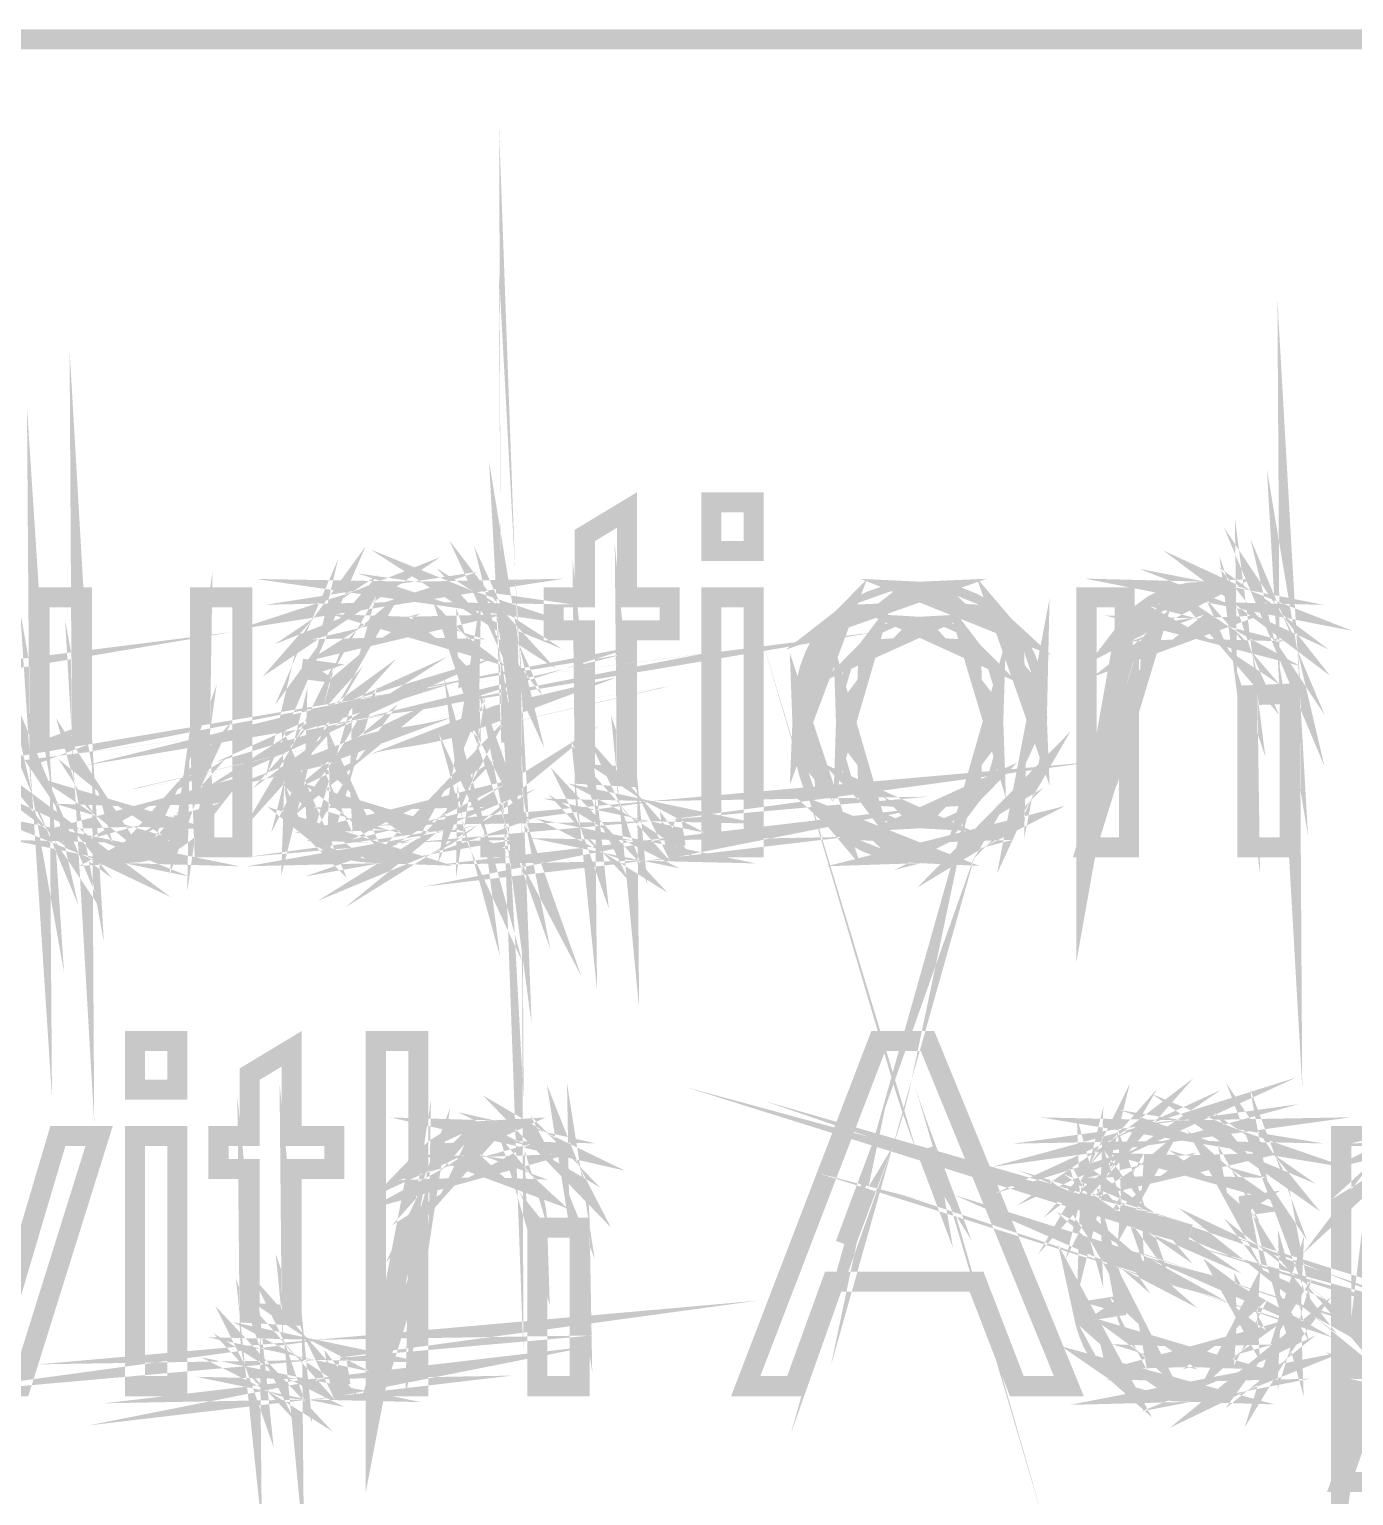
# Model space of a CAD drawing. Extents: x -4 to 1079, y -4 to 725.
# Drawn here: x 202.5 to 268.4, y 647.6 to 720.5 of the extents above; entities that cross this region are included whole.
import ezdxf

# ---------------------------------------------------------------- set-up
doc = ezdxf.new("R2010")
doc.units = 0
doc.layers.get('0').update_dxf_attribs({"linetype": 'CONTINUOUS'})

msp = doc.modelspace()

# ---------------------------------------------------------------- linework, layer by layer
at = {"color": 7, "const_width": 1}
for points in [[(0, 720.0452880859375), (478.98712158203125, 720.0452880859375), (478.98712158203125, 612.7885437011719), (0, 612.7885437011719), (0, 720.0452880859375)], [(226.3618736085482, 689.7972926604562), (226.38985687154064, 689.6255663114944), (226.41353501714957, 689.4184423307128), (226.43290804537503, 689.1759207181118), (226.44797595621716, 688.8980014736917), (226.45873874967575, 688.5846845974519), (226.46519642575095, 688.2359700893927), (226.46734898444265, 687.8518579495139), (226.3618736085482, 689.7972926604562)], [(265.08305604802445, 689.5277444776148), (265.1141485624605, 689.3423852569387), (265.1404576131371, 689.121150058067), (265.1619832000543, 688.8640388809999), (265.17872532321223, 688.5710517257377), (265.1906839826106, 688.2421885922798), (265.1978591782497, 687.8774494806266), (265.2002509101294, 687.4768343907781), (265.08305604802445, 689.5277444776148)], [(203.12213245313615, 682.5898086410016), (203.0879306872566, 682.7821038841291), (203.05899073151227, 683.0040566025643), (203.03531258590328, 683.255666796308), (203.01689625042965, 683.53693446536), (203.00374172509134, 683.8478596097201), (202.99584900988836, 684.1884422293883), (202.9932181048207, 684.5586823243648), (203.12213245313615, 682.5898086410016)], [(230.12382868211716, 683.4687701067887), (230.12382868211716, 690.6293761814013), (228.5768565023318, 690.6293761814013), (228.5768565023318, 692.2701042508706), (230.12382868211716, 692.2701042508706), (230.12382868211716, 695.3523291242309), (232.2216167137958, 696.6180336349644), (232.2216167137958, 692.2701042508706), (234.34284371789545, 692.2701042508706), (234.34284371789545, 690.6293761814013), (232.2216167137958, 690.6293761814013), (232.2216167137958, 683.3515752446838), (232.2216167137958, 683.3515752446838), (230.12382868211716, 683.4687701067887)], [(236.4171927771531, 694.5788430343382), (236.4171927771531, 697.0047766799107), (238.52670029504225, 697.0047766799107), (238.52670029504225, 694.5788430343382), (236.4171927771531, 694.5788430343382)], [(264.4267648202367, 691.0864361436106), (264.5549616489883, 690.8939017272955), (264.6716781647172, 690.6913220370855), (264.77691436742373, 690.4786970729805), (264.87067025710775, 690.2560268349812), (264.95294583376915, 690.0233113230872), (265.0237410974081, 689.7805505372984), (265.08305604802445, 689.5277444776148), (264.4267648202367, 691.0864361436106)], [(216.0370062571019, 688.7190999290906), (216.12478281708667, 689.0870678787816), (216.22738811472544, 689.4342277611187), (216.34482215001836, 689.7605795761028), (216.4770849229654, 690.0661233237337), (216.6241764335665, 690.3508590040111), (216.7860966818217, 690.6147866169352), (216.96284566773102, 690.857906162506), (216.0370062571019, 688.7190999290906)], [(216.96284566773102, 690.857906162506), (217.15872850867794, 691.0829681323852), (217.3780503220457, 691.2927230182341), (217.62081110783453, 691.4871708200532), (217.88701086604436, 691.6663115378423), (218.1766495966752, 691.8301451716011), (218.48972729972698, 691.9786717213301), (218.82624397519976, 692.111891187029), (216.96284566773102, 690.857906162506)], [(225.70558238076046, 691.2329297212418), (225.83377920951204, 691.0644322103176), (225.950495725241, 690.8837368668067), (226.05573192794748, 690.6908436907094), (226.14948781763147, 690.4857526820258), (226.23176339429293, 690.2684638407557), (226.30255865793185, 690.0389771668991), (226.3618736085482, 689.7972926604562), (225.70558238076046, 691.2329297212418)], [(230.38165737874806, 680.9783792870585), (230.31325384698889, 681.1741425414116), (230.2553739355003, 681.4232414166814), (230.20801764428234, 681.7256759128685), (230.1711849733351, 682.081446029973), (230.14487592265846, 682.4905517679944), (230.1290904922525, 682.9529931269329), (230.12382868211716, 683.4687701067887), (230.38165737874806, 680.9783792870585)], [(263.09074339224026, 687.3947979873046), (263.0857207552929, 687.7498505848453), (263.0706528444508, 688.0783549585209), (263.04553965971405, 688.380311108332), (263.01038120108257, 688.6557190342788), (262.96517746855636, 688.9045787363609), (262.9099284621355, 689.1268902145782), (262.84463418181986, 689.3226534689311), (263.09074339224026, 687.3947979873046)], [(210.62846337095834, 683.1699232084211), (210.72018628854462, 683.4247622402027), (210.7977979880406, 683.7104546132318), (210.86129846944644, 684.027000327509), (210.9106877327621, 684.3743993830344), (210.94596577798757, 684.7526517798078), (210.96713260512286, 685.1617575178293), (210.97418821416795, 685.6017165970989), (210.62846337095834, 683.1699232084211)], [(221.6506401519291, 692.5513719199225), (222.09382806923628, 692.5437183779077), (222.51262032137043, 692.5207577518626), (222.90701690833177, 692.4824900417874), (223.27701783012031, 692.4289152476823), (223.62262308673593, 692.3600333695471), (223.94383267817867, 692.275844407382), (224.24064660444856, 692.1763483611867), (221.6506401519291, 692.5513719199225)], [(224.24064660444856, 692.1763483611867), (224.51449990467344, 692.0652524153752), (224.766827617981, 691.9462637543602), (224.99762974437132, 691.8193823781424), (225.2069062838445, 691.6846082867219), (225.39465723640038, 691.5419414800982), (225.56088260203904, 691.3913819582715), (225.70558238076046, 691.2329297212418), (224.24064660444856, 692.1763483611867)], [(260.9460774157196, 692.5513719199225), (261.2638189959369, 692.5431204449377), (261.574146207327, 692.5183660199829), (261.8770590498901, 692.477108645058), (262.17255752362615, 692.4193483201636), (262.46064162853514, 692.345085045299), (262.7413113646171, 692.2543188204647), (263.01456673187204, 692.1470496456604), (260.9460774157196, 692.5513719199225)], [(263.01456673187204, 692.1470496456604), (263.27442840060075, 692.02638677233), (263.5149170411038, 691.8954394519168), (263.73603265338136, 691.7542076844209), (263.9377752374335, 691.6026914698423), (264.1201447932601, 691.4408908081812), (264.28314132086115, 691.2688056994373), (264.4267648202367, 691.0864361436106), (263.01456673187204, 692.1470496456604)], [(202.9932181048207, 684.5586823243648), (202.9932181048207, 692.2701042508706), (205.10272562270984, 692.2701042508706), (205.10272562270984, 685.367326872889), (205.10272562270984, 685.367326872889), (202.9932181048207, 684.5586823243648)], [(210.97418821416795, 685.6017165970989), (210.97418821416795, 692.2701042508706), (213.0836957320571, 692.2701042508706), (213.0836957320571, 679.8240098953247), (211.19685845216736, 679.8240098953247), (210.97418821416795, 685.6017165970989)], [(218.82624397519976, 692.111891187029), (219.1823728520861, 692.2284881161642), (219.55428715937828, 692.3271470562013), (219.94198689707648, 692.4078680071409), (220.34547206518073, 692.4706509689829), (220.76474266369084, 692.5154959417272), (221.19979869260703, 692.5424029253737), (221.6506401519291, 692.5513719199225), (218.82624397519976, 692.111891187029)], [(221.6506401519291, 692.5513719199225), (221.6506401519291, 692.5513719199225)], [(224.24064660444856, 692.1763483611867), (224.24064660444856, 692.1763483611867)], [(236.4171927771531, 692.2701042508706), (238.52670029504225, 692.2701042508706), (238.52670029504225, 679.8240098953247), (236.4171927771531, 679.8240098953247), (236.4171927771531, 692.2701042508706)], [(240.95263394061476, 686.0470570730977), (240.99185834344178, 686.9982488416517), (241.10953155192263, 687.8762536146868), (241.3056535660574, 688.6810713922034), (241.5802243858462, 689.4127021742016), (241.93324401128888, 690.071145960681), (242.36471244238547, 690.6564027516418), (242.87462967913598, 691.1684725470841), (240.95263394061476, 686.0470570730977)], [(242.87462967913598, 691.1684725470841), (243.3477142449393, 691.5353642174292), (243.8494995932988, 691.8458110154131), (244.37998572421466, 692.0998129410364), (244.9391726376869, 692.2973699942992), (245.52706033371538, 692.438482175201), (246.14364881230026, 692.5231494837421), (246.7889380734414, 692.5513719199225), (242.87462967913598, 691.1684725470841)], [(246.7889380734414, 692.5513719199225), (246.7889380734414, 692.5513719199225)], [(246.7889380734414, 692.5513719199225), (247.50310921271776, 692.5170505674491), (248.17901264191892, 692.4140865100283), (248.816648361045, 692.2424797476601), (249.4160163700961, 692.0022302803452), (249.97711666907202, 691.6933381080827), (250.4999492579729, 691.3158032308731), (250.98451413679868, 690.8696256487165), (246.7889380734414, 692.5513719199225)], [(255.086334310472, 679.8240098953247), (255.086334310472, 692.2701042508706), (256.98489107657224, 692.2701042508706), (256.98489107657224, 690.5004618330859), (256.98489107657224, 690.5004618330859), (255.086334310472, 679.8240098953247)], [(256.98489107657224, 690.5004618330859), (257.4015307700148, 691.0445808357163), (257.86791848655486, 691.504989222557), (258.3840542261926, 691.8816869936084), (258.94993798892796, 692.174674148871), (259.5655697747609, 692.383950688344), (260.2309495836915, 692.5095166120279), (260.9460774157196, 692.5513719199225), (256.98489107657224, 690.5004618330859)], [(262.84463418181986, 689.3226534689311), (262.7665441359479, 689.4998808012165), (262.6729078328579, 689.666584513231), (262.5637252725499, 689.8227646049749), (262.4389964550239, 689.9684210764482), (262.29872138027997, 690.1035539276509), (262.142900048318, 690.2281631585829), (261.97153245913796, 690.3422487692442), (262.84463418181986, 689.3226534689311)], [(260.9460774157196, 692.5513719199225), (260.9460774157196, 692.5513719199225)], [(219.14852984598838, 690.2836513381917), (218.9534841111995, 690.118263078711), (218.77350628725253, 689.9201080924785), (218.60859637414768, 689.6891863794939), (218.45875437188496, 689.425497939758), (218.32398028046424, 689.1290427732699), (218.20427409988562, 688.7998208800302), (218.09963583014905, 688.4378322600387), (219.14852984598838, 690.2836513381917)], [(218.82624397519976, 692.111891187029), (218.82624397519976, 692.111891187029)], [(224.346121980343, 688.2737594530918), (224.33392414775665, 688.6265399053467), (224.29733064999726, 688.9482278431651), (224.2363414870651, 689.2388232665477), (224.1509566589601, 689.4983261754946), (224.04117616568217, 689.7267365700052), (223.9070000072314, 689.9240544500799), (223.74842818360776, 690.0902798157185), (224.346121980343, 688.2737594530918)], [(223.99453739402816, 683.1875024377368), (224.08470568589263, 683.405628385165), (224.16100193285482, 683.6514984223973), (224.22342613491472, 683.9251125494341), (224.27197829207256, 684.2264707662755), (224.3066584043281, 684.5555730729212), (224.32746647168142, 684.9124194693713), (224.33440249413252, 685.297009955626), (223.99453739402816, 683.1875024377368)], [(250.4454177711159, 686.1173739903606), (250.4240117707927, 686.754172603329), (250.35979376982291, 687.345289137395), (250.2527637682066, 687.890723592559), (250.1029217659439, 688.3904759688209), (249.9102677630346, 688.8445462661805), (249.67480175947887, 689.252934484638), (249.39652375527658, 689.6156406241935), (250.4454177711159, 686.1173739903606)], [(263.01456673187204, 692.1470496456604), (263.01456673187204, 692.1470496456604)], [(221.34593351045623, 690.8051684745587), (220.93658859924687, 690.7945252676943), (220.55905372203728, 690.7625956471003), (220.21332887882764, 690.709379612777), (219.899414069618, 690.6348771647247), (219.6173092944082, 690.5390883029429), (219.36701455319832, 690.4220130274321), (219.14852984598838, 690.2836513381917), (221.34593351045623, 690.8051684745587)], [(216.96284566773102, 690.857906162506), (216.96284566773102, 690.857906162506)], [(223.74842818360776, 690.0902798157185), (223.50136228043556, 690.2799441537783), (223.22224717007532, 690.4404293629057), (222.91108285252724, 690.5717354431007), (222.56786932779136, 690.6738623943636), (222.19260659586752, 690.7468102166943), (221.7852946567558, 690.7905789100927), (221.34593351045623, 690.8051684745587), (223.74842818360776, 690.0902798157185)], [(221.34593351045623, 690.8051684745587), (221.34593351045623, 690.8051684745587)], [(225.70558238076046, 691.2329297212418), (225.70558238076046, 691.2329297212418)], [(226.46734898444265, 685.0391812589951), (226.47009947610434, 684.2428541296515), (226.47835095108925, 683.5347819066683), (226.49210340939743, 682.9149645900458), (226.511356851029, 682.3834021797842), (226.53611127598384, 681.9400946758831), (226.56636668426194, 681.5850420783427), (226.60212307586335, 681.3182443871628), (226.46734898444265, 685.0391812589951)], [(246.7889380734414, 690.8051684745587), (246.34790271482606, 690.781011982574), (245.9288712895038, 690.7085425066192), (245.53184379747478, 690.5877600466946), (245.156820238739, 690.4186646028004), (244.8038006132963, 690.2012561749364), (244.4727849211468, 689.9355347631024), (244.16377316229045, 689.6215003672987), (246.7889380734414, 690.8051684745587)], [(242.87462967913598, 691.1684725470841), (242.87462967913598, 691.1684725470841)], [(249.39652375527658, 689.6156406241935), (249.08643571707447, 689.9312296457191), (248.75553961151886, 690.1982665100868), (248.40383543861, 690.4167512172966), (248.03132319834788, 690.5866837673489), (247.63800289073237, 690.7080641602432), (247.22387451576355, 690.7808923959799), (246.7889380734414, 690.8051684745587), (249.39652375527658, 689.6156406241935)], [(246.7889380734414, 690.8051684745587), (246.7889380734414, 690.8051684745587)], [(250.98451413679868, 690.8696256487165), (250.98451413679868, 690.8696256487165)], [(250.98451413679868, 690.8696256487165), (251.41670008745925, 690.3629372500037), (251.78239589186424, 689.8038699231254), (252.0816015500138, 689.1924236680817), (252.31431706190796, 688.5285984848732), (252.4805424275466, 687.812394373499), (252.5802776469298, 687.0438113339598), (252.61352272005752, 686.2228493662551), (250.98451413679868, 690.8696256487165)], [(260.5007369397208, 690.7231320710853), (260.1232020625113, 690.7056724283636), (259.76073509614383, 690.6532935001983), (259.4133360406184, 690.5659952865894), (259.0810048959351, 690.4437777875372), (258.7637416620938, 690.2866410030414), (258.46154633909464, 690.094584933102), (258.1744189269375, 689.8676095777191), (260.5007369397208, 690.7231320710853)], [(261.97153245913796, 690.3422487692442), (261.7879670373716, 690.4432994411615), (261.59555220765026, 690.5288038558602), (261.3942879699741, 690.5987620133412), (261.1841743243431, 690.6531739136044), (260.9652112707572, 690.6920395566492), (260.7373988092164, 690.7153589424763), (260.5007369397208, 690.7231320710853), (261.97153245913796, 690.3422487692442)], [(260.5007369397208, 690.7231320710853), (260.5007369397208, 690.7231320710853)], [(264.4267648202367, 691.0864361436106), (264.4267648202367, 691.0864361436106)], [(186.66797381360084, 686.6799093284644), (186.85835567122447, 686.7265481001185), (187.07456823314863, 686.7727085253965), (187.31661149937352, 686.8183906042985), (187.58448546989916, 686.8635943368249), (187.87819014472547, 686.9083197229751), (188.19772552385243, 686.9525667627495), (188.54309160728008, 686.9963354561478), (186.66797381360084, 686.6799093284644)], [(218.6973296268843, 686.6799093284644), (218.8877114845079, 686.7265481001185), (219.1039240464321, 686.7727085253965), (219.34596731265702, 686.8183906042985), (219.61384128318264, 686.8635943368249), (219.90754595800894, 686.9083197229751), (220.2270813371359, 686.9525667627495), (220.57244742056355, 686.9963354561478), (218.6973296268843, 686.6799093284644)], [(205.10272562270984, 685.367326872889), (205.10535652777756, 684.917202933131), (205.1132492429805, 684.5110868599589), (205.12640376831877, 684.1489786533733), (205.14482010379243, 683.8308783133743), (205.1684982494014, 683.5567858399614), (205.1974382051457, 683.326701233135), (205.2316399710253, 683.1406244928949), (205.10272562270984, 685.367326872889)], [(219.14852984598838, 690.2836513381917), (219.14852984598838, 690.2836513381917)], [(223.74842818360776, 690.0902798157185), (223.74842818360776, 690.0902798157185)], [(247.11708107870072, 664.8230697140098), (246.8913015892578, 665.4267428404444), (246.68274256934848, 665.9988451060668), (246.49140401897301, 666.5393765108772), (246.31728593813145, 667.048337054876), (246.16038832682355, 667.5257267380628), (246.0207111850495, 667.9715455604376), (245.89825451280922, 668.3857935220003), (247.11708107870072, 664.8230697140098)], [(261.97153245913796, 690.3422487692442), (261.97153245913796, 690.3422487692442)], [(220.57244742056355, 686.9963354561478), (221.2748990736294, 687.0857862284486), (221.92234089346226, 687.1800204645082), (222.51477288006217, 687.2790381643274), (223.05219503342914, 687.3828393279063), (223.53460735356322, 687.4914239552443), (223.96200984046433, 687.6047920463417), (224.33440249413252, 687.7229436011985), (220.57244742056355, 686.9963354561478)], [(226.3618736085482, 689.7972926604562), (226.3618736085482, 689.7972926604562)], [(244.16377316229045, 689.6215003672987), (243.88704978381006, 689.2586746411495), (243.65289923278803, 688.8465792382782), (243.46132150922463, 688.3852141586855), (243.3123166131198, 687.8745794023711), (243.20588454447346, 687.3146749693349), (243.14202530328566, 686.7055008595771), (243.12073888955638, 686.0470570730977), (244.16377316229045, 689.6215003672987)], [(244.16377316229045, 689.6215003672987), (244.16377316229045, 689.6215003672987)], [(249.39652375527658, 689.6156406241935), (249.39652375527658, 689.6156406241935)], [(249.40238349838182, 682.4726137788966), (249.6791068768623, 682.8397446224296), (249.91325742788422, 683.2580585281878), (250.10483515144756, 683.7275554961715), (250.2538400475525, 684.2482355263808), (250.36027211619884, 684.8200986188151), (250.4241313573866, 685.4431447734753), (250.4454177711159, 686.1173739903606), (249.40238349838182, 682.4726137788966)], [(258.1744189269375, 689.8676095777191), (257.9147964313969, 689.5918428919906), (257.69511585824705, 689.2534128310141), (257.5153772074881, 688.8523193947894), (257.3755804791201, 688.388562583317), (257.2757256731429, 687.8621423965966), (257.2158127895566, 687.2730588346283), (257.19584182836115, 686.6213118974119), (258.1744189269375, 689.8676095777191)], [(258.1744189269375, 689.8676095777191), (258.1744189269375, 689.8676095777191)], [(262.84463418181986, 689.3226534689311), (262.84463418181986, 689.3226534689311)], [(265.08305604802445, 689.5277444776148), (265.08305604802445, 689.5277444776148)], [(217.17965616262518, 685.9884596420452), (217.37565859016607, 686.1145039121052), (217.57859704015794, 686.231459601022), (217.78847151260098, 686.3393267087961), (218.0052820074952, 686.4381052354277), (218.22902852484043, 686.527795180916), (218.45971106463685, 686.6083965452617), (218.6973296268843, 686.6799093284644), (217.17965616262518, 685.9884596420452)], [(216.08974394504912, 684.775492819259), (216.21387482960526, 684.9853672917021), (216.34852933443187, 685.1830439315586), (216.49370745952925, 685.3685227388288), (216.6494092048973, 685.5418037135126), (216.8156345705359, 685.7028868556099), (216.99238355644525, 685.8517721651208), (217.17965616262518, 685.9884596420452), (216.08974394504912, 684.775492819259)], [(215.67370218457654, 683.1054660342634), (215.6821928327495, 683.3634143174884), (215.70766477726818, 683.614904924638), (215.75011801813272, 683.8599378557124), (215.80955255534312, 684.0985131107119), (215.8859683888993, 684.3306306896361), (215.97936551880127, 684.5562905924851), (216.08974394504912, 684.775492819259), (215.67370218457654, 683.1054660342634)], [(218.09963583014905, 688.4378322600387), (216.0370062571019, 688.7190999290906), (216.0370062571019, 688.7190999290906), (218.09963583014905, 688.4378322600387)], [(242.56406329455785, 681.2186287543736), (242.13654122106283, 681.7275892983723), (241.7747917742592, 682.2968214857392), (241.47881495414714, 682.9263253164744), (241.24861076072676, 683.6161007905779), (241.0841791939979, 684.3661479080495), (240.98552025396054, 685.1764666688895), (240.95263394061476, 686.0470570730977), (242.56406329455785, 681.2186287543736)], [(224.93209629086778, 679.8240098953247), (224.84312386494327, 680.0160659652641), (224.76371836653738, 680.2172106163463), (224.69387979565033, 680.4274438485711), (224.6336081522821, 680.6467656619391), (224.58290343643262, 680.8751760564497), (224.5417656481019, 681.1126750321032), (224.51019478728995, 681.3592625888996), (224.93209629086778, 679.8240098953247)], [(224.33440249413252, 687.7229436011985), (224.33751174557617, 687.8403776364916), (224.34014265064377, 687.944896319634), (224.34229520933548, 688.0364996506262), (224.34396942165128, 688.1151876294682), (224.34516528759116, 688.1809602561597), (224.34588280715508, 688.2338175307009), (224.346121980343, 688.2737594530918), (224.33440249413252, 687.7229436011985)], [(224.346121980343, 688.2737594530918), (224.346121980343, 688.2737594530918)], [(226.46734898444265, 687.8518579495139), (226.46734898444265, 685.0391812589951), (226.46734898444265, 685.0391812589951), (226.46734898444265, 687.8518579495139)], [(203.77256393781863, 681.0252572319005), (203.64592173478897, 681.2136061174266), (203.53052067159373, 681.4136744891626), (203.4263607482331, 681.6254623471093), (203.33344196470702, 681.8489696912668), (203.25176432101551, 682.0841965216346), (203.18132781715855, 682.3311428382128), (203.12213245313615, 682.5898086410016), (203.77256393781863, 681.0252572319005)], [(224.33440249413252, 686.0704960455187), (223.98281790781772, 685.9394291385117), (223.58435537666082, 685.8141023880155), (223.13901490066198, 685.6945157940308), (222.64679647982123, 685.5806693565576), (222.10770011413842, 685.4725630755954), (221.52172580361366, 685.3701969511446), (220.88887354824692, 685.273570983205), (224.33440249413252, 686.0704960455187)], [(224.33440249413252, 687.7229436011985), (224.33440249413252, 687.7229436011985)], [(265.2002509101294, 687.4768343907781), (265.2002509101294, 679.8240098953247), (263.09074339224026, 679.8240098953247), (263.09074339224026, 687.3947979873046), (263.09074339224026, 687.3947979873046), (265.2002509101294, 687.4768343907781)], [(220.88887354824692, 685.273570983205), (220.53274467136072, 685.2190394963482), (220.20770830891038, 685.1625946239873), (219.9137644608961, 685.1042363661227), (219.6509131273179, 685.0439647227546), (219.41915430817562, 684.9817796938825), (219.2184880034694, 684.9176812795067), (219.04891421319917, 684.8516694796272), (220.88887354824692, 685.273570983205)], [(219.04891421319917, 684.8516694796272), (218.89990931709434, 684.7802762830186), (218.76094969488415, 684.7000336784546), (218.63203534656867, 684.610941665936), (218.513166272148, 684.5130002454626), (218.40434247162196, 684.4062094170343), (218.30556394499064, 684.2905691806512), (218.216830692254, 684.1660795363132), (219.04891421319917, 684.8516694796272)], [(218.216830692254, 684.1660795363132), (218.13909940616406, 684.0351322159003), (218.07332677947247, 683.9001189512913), (218.0195128121793, 683.7610397424871), (217.97765750428476, 683.6178945894876), (217.94776085578857, 683.4706834922924), (217.92982286669087, 683.3194064509019), (217.92384353699163, 683.1640634653158), (218.216830692254, 684.1660795363132)], [(218.6973296268843, 686.6799093284644), (218.6973296268843, 686.6799093284644)], [(220.57244742056355, 686.9963354561478), (220.57244742056355, 686.9963354561478)], [(257.19584182836115, 686.6213118974119), (257.19584182836115, 679.8240098953247), (255.086334310472, 679.8240098953247), (257.19584182836115, 686.6213118974119)], [(217.17965616262518, 685.9884596420452), (217.17965616262518, 685.9884596420452)], [(222.59991853497922, 681.7284264045302), (222.8608564830538, 681.8887920270638), (223.10122553696286, 682.065182253191), (223.32102569670658, 682.2575970829122), (223.5202569622851, 682.4660365162275), (223.69891933369811, 682.6905005531366), (223.85701281094583, 682.9309891936398), (223.99453739402816, 683.1875024377368), (222.59991853497922, 681.7284264045302)], [(224.33440249413252, 685.297009955626), (224.33440249413252, 686.0704960455187), (224.33440249413252, 685.297009955626)], [(226.60212307586335, 681.3182443871628), (226.6460113558558, 681.0968896016974), (226.7006624293067, 680.8781657212995), (226.76607629621628, 680.662072745969), (226.84225295658453, 680.4486106757065), (226.92919241041136, 680.2377795105116), (227.02689465769683, 680.0295792503844), (227.13535969844088, 679.8240098953247), (226.60212307586335, 681.3182443871628)], [(232.2216167137958, 683.3515752446838), (232.22388885908157, 683.1069010733913), (232.23070529493867, 682.8885359527753), (232.24206602136718, 682.6964798828359), (232.25797103836715, 682.5307328635732), (232.2784203459385, 682.3912948949871), (232.30341394408134, 682.2781659770776), (232.33295183279552, 682.1913461098447), (232.2216167137958, 683.3515752446838)], [(240.95263394061476, 686.0470570730977), (240.95263394061476, 686.0470570730977)], [(243.12073888955638, 686.0470570730977), (243.14202530328575, 685.3884937000244), (243.20588454447346, 684.7789608304846), (243.31231661311975, 684.2184584644784), (243.46132150922466, 683.7069866020062), (243.65289923278806, 683.2445452430676), (243.88704978381003, 682.8311343876626), (244.16377316229045, 682.4667540357914), (243.12073888955638, 686.0470570730977)], [(250.4454177711159, 686.1173739903606), (250.4454177711159, 686.1173739903606)], [(252.61352272005752, 686.2228493662551), (252.59881356899746, 685.5573499707308), (252.5546861158171, 684.9337058831005), (252.48114036051646, 684.3519171033653), (252.37817630309576, 683.8119836315246), (252.24579394355473, 683.3139054675787), (252.08399328189353, 682.8576826115273), (251.89277431811206, 682.4433150633704), (252.61352272005752, 686.2228493662551)], [(252.61352272005752, 686.2228493662551), (252.61352272005752, 686.2228493662551)], [(209.45065500680357, 681.8456212666351), (209.67846746834437, 681.9917560844846), (209.8864285552836, 682.1522412936118), (210.07453826762142, 682.3270768940172), (210.24279660535788, 682.516262885701), (210.3912035684928, 682.7197992686629), (210.5197591570263, 682.9376860429029), (210.62846337095834, 683.1699232084211), (209.45065500680357, 681.8456212666351)], [(216.7753338883631, 680.5447582972702), (216.4830642526647, 680.8424093296981), (216.23575917630438, 681.1627818149827), (216.03341865928232, 681.5058757531247), (215.87604270159858, 681.8716911441238), (215.763631303253, 682.26022798798), (215.69618446424568, 682.6714862846932), (215.67370218457654, 683.1054660342634), (216.7753338883631, 680.5447582972702)], [(219.04891421319917, 684.8516694796272), (219.04891421319917, 684.8516694796272)], [(220.88887354824692, 685.273570983205), (220.88887354824692, 685.273570983205)], [(216.08974394504912, 684.775492819259), (216.08974394504912, 684.775492819259)], [(218.216830692254, 684.1660795363132), (218.216830692254, 684.1660795363132)], [(205.2316399710253, 683.1406244928949), (205.29765177090488, 682.9101811262867), (205.38184073307002, 682.6943273241442), (205.48420685752086, 682.4930630864679), (205.60475014425742, 682.306388413258), (205.74347059327957, 682.1343033045141), (205.9003682045874, 681.9768077602364), (206.07544297818094, 681.8339017804246), (205.2316399710253, 683.1406244928949)], [(233.41700430726632, 681.628810771741), (233.5220013367849, 681.6304849840569), (233.63608694744622, 681.6355076210041), (233.75926113925036, 681.643878682583), (233.89152391219744, 681.6555981687935), (234.03287526628725, 681.6706660796356), (234.18331520151995, 681.6890824151093), (234.34284371789545, 681.7108471752144), (233.41700430726632, 681.628810771741)], [(217.92384353699163, 683.1640634653158), (217.936878475736, 682.9287170483542), (217.97598329196896, 682.7048509444148), (218.04115798569055, 682.492465153498), (218.13240255690084, 682.2915596756039), (218.2497170055998, 682.1021345107322), (218.39310133178736, 681.924189658883), (218.56255553546362, 681.7577251200564), (217.92384353699163, 683.1640634653158)], [(232.33295183279552, 682.1913461098447), (232.3676319450511, 682.1198333266422), (232.40805221381785, 682.0526256608225), (232.45421263909594, 681.9897231123865), (232.5061132208853, 681.9311256813343), (232.56375395918587, 681.8768333676651), (232.62713485399775, 681.8268461713797), (232.69625590532087, 681.7811640924774), (232.33295183279552, 682.1913461098447)], [(246.7889380734414, 681.2772261854261), (247.2268641806132, 681.3016218505992), (247.6432647008677, 681.3748088461175), (248.03813963420498, 681.4967871719819), (248.41148898062505, 681.6675568281921), (248.7633127401279, 681.8871178147479), (249.09361091271347, 682.1554701316494), (249.40238349838182, 682.4726137788966), (246.7889380734414, 681.2772261854261)], [(205.19062176928855, 679.9646437298506), (204.92777043571036, 680.0896117205647), (204.68500964992145, 680.2234291192334), (204.46233941192202, 680.366095925857), (204.25975972171213, 680.5176121404357), (204.0772705792915, 680.677977762969), (203.91487198466038, 680.8471927934573), (203.77256393781863, 681.0252572319005), (205.19062176928855, 679.9646437298506)], [(205.2316399710253, 683.1406244928949), (205.2316399710253, 683.1406244928949)], [(207.6692931028083, 681.3592625888996), (207.93812376608582, 681.3691882762005), (208.20217096560387, 681.3989653381025), (208.46143470136258, 681.448593774606), (208.71591497336192, 681.5180735857111), (208.96561178160184, 681.6074047714177), (209.21052512608242, 681.7165873317258), (209.45065500680357, 681.8456212666351), (207.6692931028083, 681.3592625888996)], [(210.62846337095834, 683.1699232084211), (210.62846337095834, 683.1699232084211)], [(215.67370218457654, 683.1054660342634), (215.67370218457654, 683.1054660342634)], [(217.92384353699163, 683.1640634653158), (217.92384353699163, 683.1640634653158)], [(220.4318135860376, 681.1951897819526), (220.77454876439768, 681.2060721620054), (221.106281976111, 681.2387193021631), (221.4270132211778, 681.2931312024259), (221.73674249959805, 681.3693078627945), (222.03546981137168, 681.4672492832677), (222.32319515649877, 681.5869554638464), (222.59991853497922, 681.7284264045302), (220.4318135860376, 681.1951897819526)], [(223.99453739402816, 683.1875024377368), (223.99453739402816, 683.1875024377368)], [(231.2723383307457, 680.0232411609031), (231.099176942656, 680.1317062016473), (230.9413226385962, 680.249498996722), (230.79877541856646, 680.3766195461277), (230.67153528256685, 680.5130678498642), (230.55960223059722, 680.6588439079316), (230.46297626265766, 680.8139477203297), (230.38165737874806, 680.9783792870585), (231.2723383307457, 680.0232411609031)], [(203.12213245313615, 682.5898086410016), (203.12213245313615, 682.5898086410016)], [(224.51019478728995, 681.3592625888996), (224.17714612304275, 681.0866051546149), (223.84768505661503, 680.8378650391265), (223.5218115880068, 680.6130422424353), (223.19952571721825, 680.4121367645412), (222.88082744424915, 680.2351486054439), (222.56571676909962, 680.0820777651436), (222.25419369176961, 679.9529242436402), (224.51019478728995, 681.3592625888996)], [(232.33295183279552, 682.1913461098447), (232.33295183279552, 682.1913461098447)], [(246.7889380734414, 679.5427422262728), (246.0626886881727, 679.5769439921526), (245.37733791804663, 679.6795492897912), (244.73288576306334, 679.8505581191891), (244.12933222322292, 680.0899704803467), (243.56667729852512, 680.397786373263), (243.04492098897015, 680.7740057979388), (242.56406329455785, 681.2186287543736), (246.7889380734414, 679.5427422262728)], [(244.16377316229045, 682.4667540357914), (244.16377316229045, 682.4667540357914)], [(244.16377316229045, 682.4667540357914), (244.47278492114685, 682.151165014266), (244.80380061329626, 681.8841281498981), (245.15682023873896, 681.6656434426882), (245.5318437974748, 681.495710892636), (245.92887128950383, 681.3743304997416), (246.34790271482603, 681.301502264005), (246.7889380734414, 681.2772261854261), (244.16377316229045, 682.4667540357914)], [(251.89277431811206, 682.4433150633704), (251.67345250474426, 682.0624317615295), (251.4273432943238, 681.706661644425), (251.15444668685086, 681.3760047120574), (250.85476268232534, 681.0704609644267), (250.52829128074725, 680.7900304015327), (250.17503248211665, 680.5347130233755), (249.7949862864334, 680.304508829955), (251.89277431811206, 682.4433150633704)], [(249.40238349838182, 682.4726137788966), (249.40238349838182, 682.4726137788966)], [(251.89277431811206, 682.4433150633704), (251.89277431811206, 682.4433150633704)], [(206.07544297818094, 681.8339017804246), (206.26582483580455, 681.707977096959), (206.46864369920246, 681.6014254417186), (206.68389956837478, 681.5142468147036), (206.9115924433216, 681.4464412159144), (207.15172232404274, 681.3980086453506), (207.4042892105383, 681.3689491030124), (207.6692931028083, 681.3592625888996), (206.07544297818094, 681.8339017804246)], [(211.19685845216736, 681.652249744162), (210.76036738412344, 681.0925844843141), (210.28130348862092, 680.6190215721346), (209.75966676565986, 680.2315610076244), (209.19545721524037, 679.9302027907831), (208.58867483736225, 679.7149469216107), (207.93931963202564, 679.5857934001074), (207.24739159923047, 679.5427422262728), (211.19685845216736, 681.652249744162)], [(206.07544297818094, 681.8339017804246), (206.07544297818094, 681.8339017804246)], [(207.6692931028083, 681.3592625888996), (207.6692931028083, 681.3592625888996)], [(209.45065500680357, 681.8456212666351), (209.45065500680357, 681.8456212666351)], [(211.19685845216736, 679.8240098953247), (211.19685845216736, 681.652249744162), (211.19685845216736, 681.652249744162), (211.19685845216736, 679.8240098953247)], [(219.9278756789863, 679.5427422262728), (219.36127439668712, 679.5631915338444), (218.83341917083882, 679.6245394565583), (218.34431000144164, 679.7267859944151), (217.89394688849546, 679.869931147415), (217.48232983200035, 680.0539749155572), (217.1094588319562, 680.2789172988423), (216.7753338883631, 680.5447582972702), (219.9278756789863, 679.5427422262728)], [(218.56255553546362, 681.7577251200564), (218.7571229238767, 681.6084810507637), (218.97584680427457, 681.4821976075159), (219.21872717665732, 681.3788747903129), (219.48576404102508, 681.2985125991554), (219.7769573973777, 681.2411110340428), (220.0923072457152, 681.2066700949752), (220.4318135860376, 681.1951897819526), (218.56255553546362, 681.7577251200564)], [(218.56255553546362, 681.7577251200564), (218.56255553546362, 681.7577251200564)], [(222.59991853497922, 681.7284264045302), (222.59991853497922, 681.7284264045302)], [(224.51019478728995, 681.3592625888996), (224.51019478728995, 681.3592625888996)], [(226.60212307586335, 681.3182443871628), (226.60212307586335, 681.3182443871628)], [(232.69625590532087, 681.7811640924774), (232.7726717388771, 681.7407438237108), (232.8579369803881, 681.706542057831), (232.952051629854, 681.6785587948384), (233.05501568727482, 681.6567940347334), (233.16682915265045, 681.6412477775154), (233.28749202598095, 681.6319200231846), (233.41700430726632, 681.628810771741), (232.69625590532087, 681.7811640924774)], [(232.69625590532087, 681.7811640924774), (232.69625590532087, 681.7811640924774)], [(233.41700430726632, 681.628810771741), (233.41700430726632, 681.628810771741)], [(234.34284371789545, 681.7108471752144), (234.64755035936832, 679.8474488677457), (234.64755035936832, 679.8474488677457), (234.34284371789545, 681.7108471752144)], [(242.56406329455785, 681.2186287543736), (242.56406329455785, 681.2186287543736)], [(246.7889380734414, 681.2772261854261), (246.7889380734414, 681.2772261854261)], [(207.24739159923047, 679.5427422262728), (206.93562934871255, 679.5513524610399), (206.62984642789377, 679.5771831653403), (206.33004283677425, 679.6202343391748), (206.03621857535398, 679.6805059825433), (205.74837364363293, 679.7579980954451), (205.46650804161112, 679.8527106778811), (205.19062176928855, 679.9646437298506), (207.24739159923047, 679.5427422262728)], [(203.77256393781863, 681.0252572319005), (203.77256393781863, 681.0252572319005)], [(216.7753338883631, 680.5447582972702), (216.7753338883631, 680.5447582972702)], [(220.4318135860376, 681.1951897819526), (220.4318135860376, 681.1951897819526)], [(233.05370023474097, 679.6599370883778), (232.7360782411178, 679.6673514572051), (232.43950348803583, 679.689594563686), (232.16397597549516, 679.7266664078211), (231.90949570349594, 679.7785669896106), (231.67606267203786, 679.845296309054), (231.46367688112116, 679.9268543661515), (231.2723383307457, 680.0232411609031), (233.05370023474097, 679.6599370883778)], [(230.38165737874806, 680.9783792870585), (230.38165737874806, 680.9783792870585)], [(205.19062176928855, 679.9646437298506), (205.19062176928855, 679.9646437298506)], [(222.25419369176961, 679.9529242436402), (221.94123557531185, 679.8441004431143), (221.62181978277883, 679.752018765746), (221.29594631417064, 679.6766792115355), (220.96361516948735, 679.6180817804832), (220.62482634872885, 679.5762264725886), (220.27957985189516, 679.5511132878518), (219.9278756789863, 679.5427422262728), (222.25419369176961, 679.9529242436402)], [(222.25419369176961, 679.9529242436402), (222.25419369176961, 679.9529242436402)], [(234.64755035936832, 679.8474488677457), (234.39689685837655, 679.7977008446484), (234.1538968993997, 679.7556063635654), (233.9185504824379, 679.7211654244978), (233.69085760749115, 679.6943780274455), (233.4708182745594, 679.6752441724078), (233.2584324836427, 679.6637638593853), (233.05370023474097, 679.6599370883778), (234.64755035936832, 679.8474488677457)], [(227.13535969844088, 679.8240098953247), (224.93209629086778, 679.8240098953247), (224.93209629086778, 679.8240098953247), (227.13535969844088, 679.8240098953247)], [(231.2723383307457, 680.0232411609031), (231.2723383307457, 680.0232411609031)], [(249.7949862864334, 680.304508829955), (249.39640416868266, 680.1024074861211), (248.98753760384906, 679.931398656723), (248.56838659193286, 679.7914823417608), (248.13895113293404, 679.682658541235), (247.69923122685253, 679.6049272551448), (247.2492268736883, 679.5582884834909), (246.7889380734414, 679.5427422262728), (249.7949862864334, 680.304508829955)], [(249.7949862864334, 680.304508829955), (249.7949862864334, 680.304508829955)], [(207.24739159923047, 679.5427422262728), (207.24739159923047, 679.5427422262728)], [(219.9278756789863, 679.5427422262728), (219.9278756789863, 679.5427422262728)], [(233.05370023474097, 679.6599370883778), (233.05370023474097, 679.6599370883778)], [(245.89825451280922, 668.3857935220003), (245.79899763980202, 667.9141439953249), (245.68873880014812, 667.4434511614012), (245.56747799384766, 666.9737150202295), (245.43521522090072, 666.5049355718098), (245.29195048130705, 666.0371128161419), (245.13768377506688, 665.5702467532258), (244.9724151021801, 665.1043373830616), (245.89825451280922, 668.3857935220003)], [(246.7889380734414, 679.5427422262728), (246.7889380734414, 679.5427422262728)], [(207.73960741143674, 667.7646607528441), (207.73960741143674, 670.1905943984166), (209.84911492932588, 670.1905943984166), (209.84911492932588, 667.7646607528441), (207.73960741143674, 667.7646607528441)], [(213.44699719594792, 656.6545878252946), (213.44699719594792, 663.8151938999072), (211.90002501616254, 663.8151938999072), (211.90002501616254, 665.4559219693765), (213.44699719594792, 665.4559219693765), (213.44699719594792, 668.5381468427368), (215.54478522762656, 669.8038513534702), (215.54478522762656, 665.4559219693765), (217.6660122317262, 665.4559219693765), (217.6660122317262, 663.8151938999072), (215.54478522762656, 663.8151938999072), (215.54478522762656, 656.5373929631896), (215.54478522762656, 656.5373929631896), (213.44699719594792, 656.6545878252946)], [(219.72864180477336, 653.0098276138306), (219.72864180477336, 670.1905943984166), (221.8381493226625, 670.1905943984166), (221.8381493226625, 664.0261446516961), (221.8381493226625, 664.0261446516961), (219.72864180477336, 653.0098276138306)], [(238.12823515525088, 653.0098276138306), (244.7263058917597, 670.1905943984166), (247.1756785097532, 670.1905943984166), (254.20737023605034, 653.0098276138306), (251.6173637835309, 653.0098276138306), (249.6133316415362, 658.2132794912905), (242.42928659450263, 658.2132794912905), (240.5424493146129, 653.0098276138306), (238.12823515525088, 653.0098276138306)], [(245.89825451280922, 668.3857935220003), (245.89825451280922, 668.3857935220003)], [(229.42651664395817, 663.6862795515917), (229.54311357309325, 663.3940099158934), (229.6417725131305, 663.0663426483753), (229.7224934640701, 662.7032777490379), (229.78527642591212, 662.3048152178812), (229.83012139865633, 661.8709550549048), (229.8570283823029, 661.4016972601091), (229.86599737685174, 660.8970418334939), (229.42651664395817, 663.6862795515917)], [(256.68018182646483, 664.8699476588517), (256.82811044322386, 664.9714766771448), (256.99062862444896, 665.0684614048663), (257.1677363701402, 665.1609018420163), (257.3594336802976, 665.2487979885952), (257.56572055492114, 665.3321498446023), (257.7865969940108, 665.4109574100382), (258.02206299756654, 665.4852206849027), (256.68018182646483, 664.8699476588517)], [(255.643007296836, 663.692139294697), (255.75745166727938, 663.8898159345538), (255.8831371775572, 664.0776864737035), (256.02006382766956, 664.2557509121466), (256.1682316176166, 664.424009249883), (256.3276405473981, 664.5824614869126), (256.4982906170142, 664.7311076232356), (256.68018182646483, 664.8699476588517), (255.643007296836, 663.692139294697)], [(255.2621239949949, 662.1510268580168), (255.269897123604, 662.3862536883847), (255.2932165094309, 662.6164578818051), (255.33208215247586, 662.8416394382781), (255.38649405273895, 663.061798357804), (255.45645221021996, 663.2769346403823), (255.54195662491895, 663.4870482860133), (255.643007296836, 663.692139294697), (255.2621239949949, 662.1510268580168)], [(269.67709203390405, 663.8386328723282), (269.87488826035474, 664.1001687533727), (270.0798596824443, 664.3423316061916), (270.29200630017306, 664.5651214307849), (270.5113281135409, 664.7685382271528), (270.73782512254786, 664.9525819952952), (270.97149732719384, 665.117252735212), (271.2123447274789, 665.2625504469033), (269.67709203390405, 663.8386328723282)], [(213.7048258925788, 654.1641970055643), (213.63642236081964, 654.3599602599173), (213.57854244933102, 654.6090591351873), (213.53118615811306, 654.9114936313742), (213.49435348716588, 655.2672637484787), (213.4680444364892, 655.6763694865001), (213.45225900608327, 656.1388108454388), (213.44699719594792, 656.6545878252946), (213.7048258925788, 654.1641970055643)], [(222.18973390897736, 662.1158683993854), (222.09645636566938, 661.8652148983938), (222.01752921363948, 661.5887306931011), (221.95295245288776, 661.2864157835077), (221.90272608341422, 660.958270169614), (221.86685010521882, 660.6042938514195), (221.8453245183016, 660.2244868289242), (221.8381493226625, 659.8188491021283), (222.18973390897736, 662.1158683993854)], [(264.05173865286633, 664.1726382293273), (264.1957209120239, 663.9567844271851), (264.32630947265505, 663.7210792504412), (264.44350433476, 663.465522699096), (264.54730549833874, 663.1901147731494), (264.6377129633911, 662.8948554726013), (264.71472672991723, 662.5797447974519), (264.77834679791704, 662.2447827477008), (264.05173865286633, 664.1726382293273)], [(221.8381493226625, 664.0261446516961), (222.27583625664636, 664.480095362462), (222.74509405144204, 664.8642075023405), (223.24592270704971, 665.178481071332), (223.77832222346944, 665.4229160694368), (224.34229260070097, 665.5975124966544), (224.93783383874452, 665.7022703529849), (225.5649459376, 665.7371896384284), (221.8381493226625, 664.0261446516961)], [(225.5649459376, 665.7371896384284), (225.95264567529827, 665.7260680851879), (226.32551667534236, 665.6927034254662), (226.68355893773236, 665.6370956592632), (227.02677246246827, 665.5592447865794), (227.35515724955013, 665.4591508074141), (227.66871329897788, 665.3368137217678), (227.9674406107515, 665.1922335296404), (225.5649459376, 665.7371896384284)], [(227.9674406107515, 665.1922335296404), (228.24691448089368, 665.0280411360997), (228.5027102054268, 664.8468674462127), (228.73482778435095, 664.6487124599802), (228.94326721766623, 664.4335761774018), (229.1280285053725, 664.2014585984775), (229.2891116474698, 663.9523597232076), (229.42651664395817, 663.6862795515917), (227.9674406107515, 665.1922335296404)], [(258.02206299756654, 665.4852206849027), (258.26733510182913, 665.5520695909403), (258.5176298430389, 665.6086340498949), (258.7729472211961, 665.6549140617668), (259.0332872363007, 665.6909096265564), (259.29864988835266, 665.7166207442631), (259.5690351773519, 665.7320474148871), (259.84444310329854, 665.7371896384284), (258.02206299756654, 665.4852206849027)], [(255.72504370030947, 660.4810000730213), (255.6022282682873, 660.7002022997954), (255.4983075181146, 660.9258622026441), (255.41328144979147, 661.1579797815683), (255.34715006331803, 661.3965550365679), (255.29991335869406, 661.6415879676423), (255.27157133591973, 661.893078574792), (255.2621239949949, 662.1510268580168), (255.72504370030947, 660.4810000730213)], [(259.84444310329854, 665.7371896384284), (260.2557014000118, 665.7285794036616), (260.6523701322588, 665.7027486993609), (261.03444930003974, 665.6596975255262), (261.40193890335456, 665.5994258821581), (261.75483894220326, 665.5219337692561), (262.0931494165858, 665.4272211868202), (262.41687032650225, 665.3152881348506), (259.84444310329854, 665.7371896384284)], [(262.41687032650225, 665.3152881348506), (262.7214573813812, 665.1886459318208), (263.002366290651, 665.0498058962047), (263.259597054312, 664.898768028002), (263.49314967236404, 664.735532327213), (263.70302414480716, 664.5600987938376), (263.88922047164124, 664.3724674278757), (264.05173865286633, 664.1726382293273), (262.41687032650225, 665.3152881348506)], [(271.2123447274789, 665.2625504469033), (271.46419409441063, 665.3884751303693), (271.73087219899634, 665.4950267856094), (272.0123790412362, 665.5822054126241), (272.3087146211302, 665.6500110114137), (272.6198789386782, 665.6984435819774), (272.94587199388036, 665.7275031243157), (273.2866937867366, 665.7371896384284), (271.2123447274789, 665.2625504469033)], [(194.42627107631415, 658.1664015464485), (196.40686424588785, 665.4559219693765), (198.57496919482946, 665.4559219693765), (200.4383675022982, 658.2367184637114), (201.05950027145445, 655.8576627629809), (201.77438893029466, 658.2601574361324), (203.9073354206048, 665.4559219693765), (205.95824550744146, 665.4559219693765), (202.06737608555704, 653.0098276138306), (199.87583216419443, 653.0098276138306), (197.89523899462074, 660.4634208437055), (197.41474005999044, 662.5846478478052), (194.89505052473396, 653.0098276138306), (192.69178711716086, 653.0098276138306), (194.42627107631415, 658.1664015464485)], [(207.73960741143674, 665.4559219693765), (209.84911492932588, 665.4559219693765), (209.84911492932588, 653.0098276138306), (207.73960741143674, 653.0098276138306), (207.73960741143674, 665.4559219693765)], [(225.5649459376, 665.7371896384284), (225.5649459376, 665.7371896384284)], [(227.9674406107515, 665.1922335296404), (227.9674406107515, 665.1922335296404)], [(258.02206299756654, 665.4852206849027), (258.02206299756654, 665.4852206849027)], [(259.84444310329854, 665.7371896384284), (259.84444310329854, 665.7371896384284)], [(262.7157172248699, 661.9635150786489), (262.6646537492385, 662.229475663671), (262.5918255135018, 662.4782157791589), (262.49723251765994, 662.7097354251131), (262.3808747617129, 662.9240346015337), (262.24275224566065, 663.1211133084203), (262.08286496950313, 663.3009715457732), (261.90121293324046, 663.4636093135923), (262.7157172248699, 661.9635150786489)], [(262.41687032650225, 665.3152881348506), (262.41687032650225, 665.3152881348506)], [(267.7550962953828, 648.239996726159), (267.7550962953828, 665.4559219693765), (269.67709203390405, 665.4559219693765), (269.67709203390405, 663.8386328723282), (269.67709203390405, 663.8386328723282), (267.7550962953828, 648.239996726159)], [(225.13132494781166, 663.9206692758016), (224.86572312257184, 663.9107435885011), (224.6046655879033, 663.8809665265987), (224.34815234380622, 663.8313380900951), (224.0961833902806, 663.7618582789901), (223.84875872732633, 663.6725270932835), (223.60587835494354, 663.5633445329755), (223.36754227313213, 663.4343105980661), (225.13132494781166, 663.9206692758016)], [(223.36754227313213, 663.4343105980661), (223.14116485071924, 663.288295366811), (222.93416045653177, 663.1281689174654), (222.74652909056982, 662.9539312500297), (222.57827075283348, 662.765582364504), (222.4293854433226, 662.5631222608879), (222.29987316203722, 662.3465509391817), (222.18973390897736, 662.1158683993854), (223.36754227313213, 663.4343105980661)], [(227.7564898589626, 660.8970418334939), (227.74249822746646, 661.3314999294403), (227.70052333297778, 661.7307995667547), (227.63056517549674, 662.094940745438), (227.53262375502337, 662.4239234654898), (227.4066990715575, 662.71774772691), (227.25279112509926, 662.9764135296989), (227.07089991564862, 663.1999208738562), (227.7564898589626, 660.8970418334939)], [(244.9724151021801, 665.1043373830616), (243.08557782229036, 660.0649583125487), (244.9724151021801, 665.1043373830616)], [(248.9101624689065, 660.0649583125487), (247.11708107870072, 664.8230697140098), (247.11708107870072, 664.8230697140098), (248.9101624689065, 660.0649583125487)], [(256.68018182646483, 664.8699476588517), (256.68018182646483, 664.8699476588517)], [(227.07089991564862, 663.1999208738562), (226.86341717508532, 663.3911398376379), (226.6327346352889, 663.5529404992988), (226.37885229625945, 663.6853228588399), (226.1017701579971, 663.7882869162607), (225.80148822050162, 663.8618326715612), (225.47800648377319, 663.9059601247416), (225.13132494781166, 663.9206692758016), (227.07089991564862, 663.1999208738562)], [(225.13132494781166, 663.9206692758016), (225.13132494781166, 663.9206692758016)], [(229.42651664395817, 663.6862795515917), (229.42651664395817, 663.6862795515917)], [(255.643007296836, 663.692139294697), (255.643007296836, 663.692139294697)], [(259.996796424035, 664.0027056792751), (259.5985730660662, 663.9928995785685), (259.2343123007889, 663.9634812764481), (258.9040141282033, 663.9144507729144), (258.60767854830937, 663.8458080679674), (258.345305561107, 663.7575531616067), (258.11689516659635, 663.6496860538325), (257.9224473647773, 663.5222067446448), (259.996796424035, 664.0027056792751)], [(261.90121293324046, 663.4636093135923), (261.6973177904967, 663.606634879998), (261.47070119489575, 663.7276565131104), (261.22136314643774, 663.8266742129296), (260.9493036451227, 663.9036879794558), (260.65452269095056, 663.9586978126888), (260.33702028392133, 663.9917037126286), (259.996796424035, 664.0027056792751), (261.90121293324046, 663.4636093135923)], [(257.3013145956211, 662.3971360684372), (257.3065764057565, 662.2816154186482), (257.3223618361624, 662.1694431934905), (257.34867088683893, 662.0606193929643), (257.3855035577863, 661.9551440170701), (257.4328598490042, 661.8530170658071), (257.4907397604928, 661.7542385391758), (257.559143292252, 661.658808437176), (257.3013145956211, 662.3971360684372)], [(257.9224473647773, 663.5222067446448), (257.75765703826653, 663.3815729101191), (257.6182190696804, 663.2342422263297), (257.504133459019, 663.0802146932775), (257.4154002062824, 662.9194903109621), (257.3520193114706, 662.7520690793837), (257.31399077458343, 662.5779509985421), (257.3013145956211, 662.3971360684372), (257.9224473647773, 663.5222067446448)], [(259.996796424035, 664.0027056792751), (259.996796424035, 664.0027056792751)], [(264.05173865286633, 664.1726382293273), (264.05173865286633, 664.1726382293273)], [(223.36754227313213, 663.4343105980661), (223.36754227313213, 663.4343105980661)], [(227.07089991564862, 663.1999208738562), (227.07089991564862, 663.1999208738562)], [(260.2311861482449, 660.5571767333895), (260.84311074966433, 660.3908317811571), (261.39978634466286, 660.233336236879), (261.90121293324046, 660.084690100556), (262.3473905153972, 659.9448933721882), (262.738319091133, 659.8139460517749), (263.0739986604479, 659.6918481393167), (263.35442922334187, 659.5785996348131), (260.2311861482449, 660.5571767333895)], [(257.559143292252, 661.658808437176), (257.6387879638458, 661.5640958547403), (257.730391294838, 661.4741667360638), (257.8339532852287, 661.3890210811466), (257.9494739350179, 661.3086588899889), (258.07695324420547, 661.2330801625907), (258.21639121279156, 661.1622848989518), (258.36778784077615, 661.0962730990723), (257.559143292252, 661.658808437176)], [(257.9224473647773, 663.5222067446448), (257.9224473647773, 663.5222067446448)], [(261.90121293324046, 663.4636093135923), (261.90121293324046, 663.4636093135923)], [(257.0845041007269, 659.2973319657613), (256.8371990243667, 659.4262463140769), (256.60759276391616, 659.5685543609184), (256.39568531937533, 659.7242561062865), (256.2014766907443, 659.8933515501808), (256.02496687802295, 660.0758406926013), (255.86615588121134, 660.2717235335482), (255.72504370030947, 660.4810000730213), (257.0845041007269, 659.2973319657613)], [(257.3013145956211, 662.3971360684372), (257.3013145956211, 662.3971360684372)], [(264.77834679791704, 662.2447827477008), (262.7157172248699, 661.9635150786489), (262.7157172248699, 661.9635150786489), (264.77834679791704, 662.2447827477008)], [(222.18973390897736, 662.1158683993854), (222.18973390897736, 662.1158683993854)], [(262.457888528239, 657.5687077497132), (262.3076877661943, 657.6521791923146), (262.10486890279634, 657.741869137803), (261.8494319380451, 657.8377775861786), (261.5413768719407, 657.9399045374416), (261.180703704483, 658.0482499915917), (260.76741243567204, 658.1628139486289), (260.30150306550786, 658.2835964085534), (262.457888528239, 657.5687077497132)], [(260.30150306550786, 658.2835964085534), (259.6675745307954, 658.4477888020946), (259.0917650807592, 658.60552351956), (258.57407471539966, 658.7568005609506), (258.1145034347167, 658.9016199262661), (257.7130512387102, 659.0399816155062), (257.3697181273803, 659.1718856286714), (257.0845041007269, 659.2973319657613), (260.30150306550786, 658.2835964085534)], [(255.2621239949949, 662.1510268580168), (255.2621239949949, 662.1510268580168)], [(257.559143292252, 661.658808437176), (257.559143292252, 661.658808437176)], [(229.86599737685174, 660.8970418334939), (229.86599737685174, 653.0098276138306), (227.7564898589626, 653.0098276138306), (227.7564898589626, 660.8970418334939), (227.7564898589626, 660.8970418334939), (229.86599737685174, 660.8970418334939)], [(258.36778784077615, 661.0962730990723), (258.36778784077615, 661.0962730990723)], [(258.36778784077615, 661.0962730990723), (258.4833084905654, 661.0565703498695), (258.64905550982803, 661.0044305948921), (258.8650288985643, 660.9398538341403), (259.13122865677417, 660.8628400676143), (259.4476547844575, 660.7733892953137), (259.81430728161445, 660.6715015172388), (260.2311861482449, 660.5571767333895), (258.36778784077615, 661.0962730990723)], [(263.35442922334187, 659.5785996348131), (263.59946215441647, 659.4627202252423), (263.828948828273, 659.3327295975807), (264.04288924491146, 659.1886277518292), (264.241283404332, 659.0304146879876), (264.42413130653455, 658.8580904060557), (264.59143295151904, 658.6716549060336), (264.74318833928555, 658.4711081879213), (263.35442922334187, 659.5785996348131)], [(255.72504370030947, 660.4810000730213), (255.72504370030947, 660.4810000730213)], [(260.2311861482449, 660.5571767333895), (260.2311861482449, 660.5571767333895)], [(264.74318833928555, 658.4711081879213), (264.87688615136045, 658.2563306651251), (264.9900150692699, 658.0272027510504), (265.082575093014, 657.7837244456975), (265.15456622259273, 657.5258957490668), (265.2059884580061, 657.2537166611577), (265.2368417992542, 656.9671871819705), (265.24712624633685, 656.6663073115051), (264.74318833928555, 658.4711081879213)], [(221.8381493226625, 659.8188491021283), (221.8381493226625, 653.0098276138306), (219.72864180477336, 653.0098276138306), (221.8381493226625, 659.8188491021283)], [(256.53368824883364, 653.7364357588813), (256.18915927156394, 654.0442516517979), (255.88218048480528, 654.3917702939171), (255.61275188855785, 654.7789916852394), (255.3808734828217, 655.2059158257647), (255.1865452675966, 655.6725427154927), (255.02976724288277, 656.1788723544237), (254.91053940868005, 656.7249047425576), (256.53368824883364, 653.7364357588813)], [(263.35442922334187, 659.5785996348131), (263.35442922334187, 659.5785996348131)], [(215.54478522762656, 656.5373929631896), (215.54705737291232, 656.2927187918973), (215.55387380876942, 656.0743536712812), (215.5652345351979, 655.8822976013417), (215.58113955219793, 655.7165505820791), (215.6015888597693, 655.5771126134929), (215.62658245791204, 655.4639836955835), (215.65612034662627, 655.3771638283506), (215.54478522762656, 656.5373929631896)], [(257.0845041007269, 659.2973319657613), (257.0845041007269, 659.2973319657613)], [(263.07902129739523, 656.4436370735057), (263.0663451184329, 656.6416724731444), (263.0283165815457, 656.8272708670085), (262.96493568673384, 657.0004322550981), (262.8762024339973, 657.1611566374136), (262.76211682333593, 657.3094440139545), (262.62267885474984, 657.4452943847211), (262.457888528239, 657.5687077497132), (263.07902129739523, 656.4436370735057)], [(260.30150306550786, 658.2835964085534), (260.30150306550786, 658.2835964085534)], [(262.3758521247655, 655.054877957562), (262.56240721138164, 655.2281589322458), (262.7202615154413, 655.4098109685084), (262.84941503694466, 655.59983406635), (262.94986777589185, 655.7982282257707), (263.0216197322826, 656.00499344677), (263.06467090611704, 656.2201297293484), (263.07902129739523, 656.4436370735057), (262.3758521247655, 655.054877957562)], [(265.24712624633685, 656.6663073115051), (265.23456965396855, 656.3674604131376), (265.1968998768633, 656.0736361517171), (265.1341169150213, 655.7848345272441), (265.04622076844265, 655.5010555397188), (264.93321143712717, 655.2222991891405), (264.7950889210749, 654.9485654755097), (264.63185322028585, 654.6798543988261), (265.24712624633685, 656.6663073115051)], [(264.74318833928555, 658.4711081879213), (264.74318833928555, 658.4711081879213)], [(262.457888528239, 657.5687077497132), (262.457888528239, 657.5687077497132)], [(271.24164344300516, 653.1739004207775), (271.00832999814116, 653.3059240205367), (270.7872143858635, 653.4475145478143), (270.5782966061723, 653.5986720026109), (270.3815766590676, 653.7593963849265), (270.19705454454925, 653.9296876947604), (270.0247302626174, 654.1095459321134), (269.86460381327197, 654.298971096985), (271.24164344300516, 653.1739004207775)], [(216.74017282109708, 654.8146284902468), (216.84516985061563, 654.8163027025627), (216.95925546127694, 654.8213253395099), (217.0824296530811, 654.8296964010888), (217.21469242602817, 654.8414158872995), (217.35604378011803, 654.8564837981414), (217.50648371535067, 654.8749001336151), (217.6660122317262, 654.8966648937203), (216.74017282109708, 654.8146284902468)], [(214.59550684457645, 653.209058879409), (214.42234545648674, 653.3175239201532), (214.26449115242696, 653.4353167152279), (214.12194393239724, 653.5624372646336), (213.9947037963976, 653.6988855683701), (213.88277074442794, 653.8446616264374), (213.78614477648836, 653.9997654388355), (213.7048258925788, 654.1641970055643), (214.59550684457645, 653.209058879409)], [(215.65612034662627, 655.3771638283506), (215.69080045888185, 655.305651045148), (215.73122072764863, 655.2384433793285), (215.77738115292667, 655.1755408308924), (215.82928173471606, 655.11694339984), (215.88692247301663, 655.062651086171), (215.9503033678285, 655.0126638898855), (216.01942441915162, 654.9669818109833), (215.65612034662627, 655.3771638283506)], [(254.91053940868005, 656.7249047425576), (256.9966079541482, 657.0530503564514), (256.9966079541482, 657.0530503564514), (254.91053940868005, 656.7249047425576)], [(256.9966079541482, 657.0530503564514), (257.05963008917814, 656.7067275802722), (257.1482437553208, 656.3843221228892), (257.26244895257605, 656.0858339843036), (257.40224568094413, 655.8112631645149), (257.5676339404249, 655.5606096635231), (257.7586137310184, 655.3338734813282), (257.97518505272456, 655.1310546179302), (256.9966079541482, 657.0530503564514)], [(263.07902129739523, 656.4436370735057), (263.07902129739523, 656.4436370735057)], [(265.24712624633685, 656.6663073115051), (265.24712624633685, 656.6663073115051)], [(260.2194666620344, 654.463043903932), (260.61936423231907, 654.4751221499246), (260.98864763454367, 654.5113568879017), (261.3273168687081, 654.571748117864), (261.6353719348126, 654.6562958398112), (261.91281283285696, 654.7650000537432), (262.1596395628413, 654.8978607596601), (262.3758521247655, 655.054877957562), (260.2194666620344, 654.463043903932)], [(216.01942441915162, 654.9669818109833), (216.0958402527079, 654.9265615422166), (216.18110549421885, 654.8923597763369), (216.27522014368478, 654.8643765133444), (216.37818420110557, 654.8426117532393), (216.4899976664812, 654.8270654960213), (216.6106605398117, 654.8177377416905), (216.74017282109708, 654.8146284902468), (216.01942441915162, 654.9669818109833)], [(215.65612034662627, 655.3771638283506), (215.65612034662627, 655.3771638283506)], [(216.01942441915162, 654.9669818109833), (216.01942441915162, 654.9669818109833)], [(257.97518505272456, 655.1310546179302), (258.2175870787315, 654.9538272856452), (258.48605898222695, 654.8038656967882), (258.78060076321117, 654.68116985136), (259.101212421684, 654.5857397493602), (259.4478939576455, 654.5175753907889), (259.8206453710956, 654.4766767756463), (260.2194666620344, 654.463043903932), (257.97518505272456, 655.1310546179302)], [(257.97518505272456, 655.1310546179302), (257.97518505272456, 655.1310546179302)], [(264.63185322028585, 654.6798543988261), (264.4449393738879, 654.4222648753833), (264.2357824210087, 654.1818958214741), (264.00438236164837, 653.9587472370986), (263.750739195807, 653.7528191222573), (263.4748529234844, 653.5641114769494), (263.1767235446807, 653.3926243011754), (262.8563510593958, 653.2383575949352), (264.63185322028585, 654.6798543988261)], [(262.3758521247655, 655.054877957562), (262.3758521247655, 655.054877957562)], [(216.74017282109708, 654.8146284902468), (216.74017282109708, 654.8146284902468)], [(217.6660122317262, 654.8966648937203), (217.97071887319908, 653.0332665862516), (217.97071887319908, 653.0332665862516), (217.6660122317262, 654.8966648937203)], [(260.2311861482449, 652.7285599447787), (259.56162080852494, 652.7491288389441), (258.9391725868348, 652.8108355214401), (258.3638414831746, 652.9136799922669), (257.83562749754446, 653.0576622514245), (257.35453062994424, 653.2427822989126), (256.920550880374, 653.4690401347316), (256.53368824883364, 653.7364357588813), (260.2311861482449, 652.7285599447787)], [(260.2194666620344, 654.463043903932), (260.2194666620344, 654.463043903932)], [(264.63185322028585, 654.6798543988261), (264.63185322028585, 654.6798543988261)], [(273.13434046600014, 652.7285599447787), (272.83740695313634, 652.7376485259216), (272.5493228482273, 652.76491426935), (272.2700881512731, 652.810357175064), (271.9997028622738, 652.873977243064), (271.73816698122937, 652.9557744733495), (271.48548050813986, 653.0557488659207), (271.24164344300516, 653.1739004207775), (273.13434046600014, 652.7285599447787)], [(269.86460381327197, 654.298971096985), (269.86460381327197, 648.239996726159), (267.7550962953828, 648.239996726159), (269.86460381327197, 654.298971096985)], [(216.37686874857172, 652.8457548068836), (216.05924675494856, 652.8531691757108), (215.7626720018666, 652.8754122821919), (215.4871444893259, 652.9124841263271), (215.23266421732666, 652.9643847081164), (214.9992311858686, 653.0311140275599), (214.78684539495188, 653.1126720846573), (214.59550684457645, 653.209058879409), (216.37686874857172, 652.8457548068836)], [(213.7048258925788, 654.1641970055643), (213.7048258925788, 654.1641970055643)], [(256.53368824883364, 653.7364357588813), (256.53368824883364, 653.7364357588813)], [(217.97071887319908, 653.0332665862516), (217.7200653722073, 652.9835185631541), (217.4770654132305, 652.9414240820713), (217.24171899626867, 652.9069831430038), (217.01402612132193, 652.8801957459511), (216.79398678839016, 652.8610618909137), (216.58160099747343, 652.8495815778912), (216.37686874857172, 652.8457548068836), (217.97071887319908, 653.0332665862516)], [(214.59550684457645, 653.209058879409), (214.59550684457645, 653.209058879409)], [(216.37686874857172, 652.8457548068836), (216.37686874857172, 652.8457548068836)], [(262.8563510593958, 653.2383575949352), (262.5186385179832, 653.1031051571388), (262.16848897079615, 652.9886607866953), (261.80590241783466, 652.8950244836052), (261.43087885909887, 652.8221962478688), (261.0434182945886, 652.7701760794853), (260.6435207243039, 652.7389639784553), (260.2311861482449, 652.7285599447787), (262.8563510593958, 653.2383575949352)], [(262.8563510593958, 653.2383575949352), (262.8563510593958, 653.2383575949352)], [(260.2311861482449, 652.7285599447787), (260.2311861482449, 652.7285599447787)]]:
    msp.add_lwpolyline(points, dxfattribs=at)

doc.saveas('drawing.dxf')
